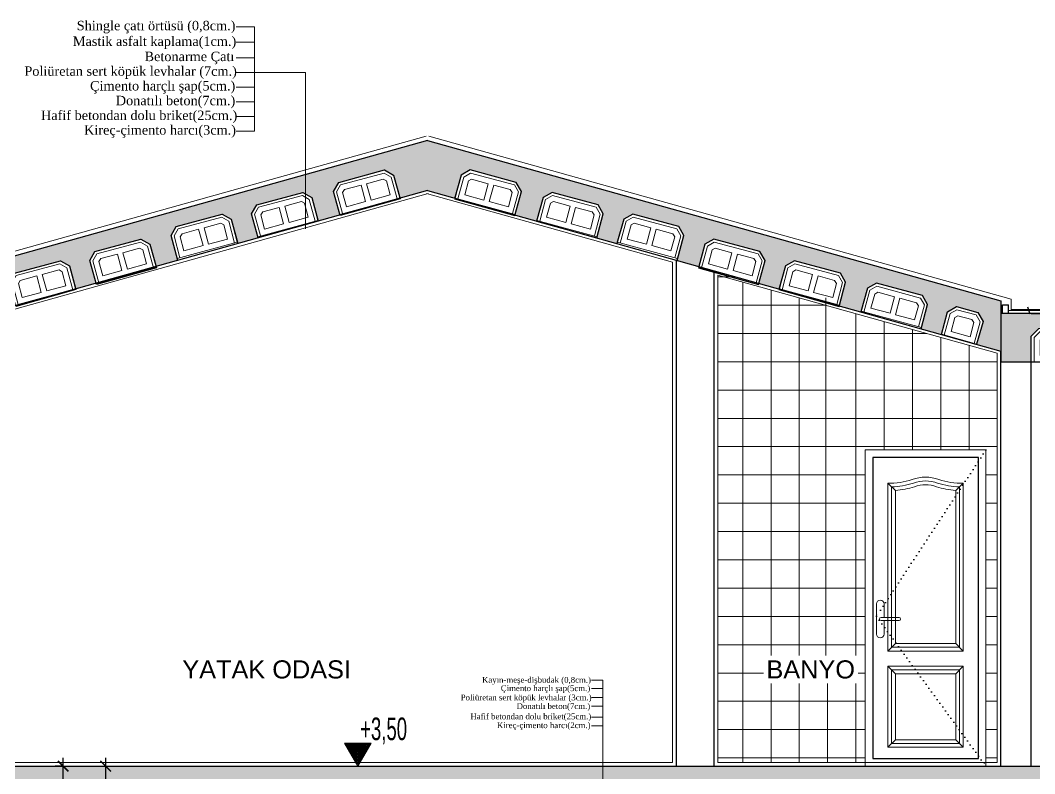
# Model space of a CAD drawing. Extents: x 775040 to 808375, y 4159409 to 4163651.
# Drawn here: x 791480 to 792152, y 4160556 to 4161055 of the extents above; entities that cross this region are included whole.
import ezdxf

# ---------------------------------------------------------------- set-up
doc = ezdxf.new("R2010")
doc.units = 0
doc.header["$MEASUREMENT"] = 0
doc.header["$PDMODE"] = 3
doc.linetypes.add('DOT3', pattern=[0.06, 0, -0.06])
doc.linetypes.add('DUZ', pattern=[500, 500])
doc.layers.get('0').update_dxf_attribs({"linetype": 'DUZ'})
for name, color, linetype, lineweight in [('25yazi', 255, 'Continuous', 15), ('kapı', 3, 'Continuous', 9), ('P-HatchLight', 200, 'Continuous', 5), ('P-Levels', 240, 'Continuous', 20), ('P-Oklar', 31, 'Continuous', 18), ('Z_ duvar', 7, 'Continuous', 30), ('Z_asmolen', 53, 'Continuous', 9), ('Z_g3', 3, 'Continuous', 13), ('Z_g4', 4, 'Continuous', 15), ('Z_iç ölçü dikey', 111, 'Continuous', 25), ('Z_kesit döşeme', 5, 'Continuous', 30), ('Z_kolon tarama', 171, 'Continuous', 5), ('Z_sıva', 241, 'Continuous', 5), ('Z_tarama', 8, 'Continuous', 5), ('Z_yazı', 4, 'Continuous', 20)]:
    doc.layers.add(name, color=color, linetype=linetype, lineweight=lineweight)
for name, color, linetype in [('GÖRÜNÜŞ7', 1, 'Continuous'), ('IZDOT', 3, 'DOT3'), ('kot', 4, 'Continuous')]:
    doc.layers.add(name, color=color, linetype=linetype)
doc.styles.add('50', font='swisscl.ttf', dxfattribs={"height": 50})
doc.styles.add('ARIAL', font='ariblk.ttf', dxfattribs={"height": 1})
doc.styles.add('OLCUIC', font='ROMANS.SHX', dxfattribs={"width": 0.5})
doc.styles.add('ÖLÇÜ', font='times.ttf', dxfattribs={"height": 15})
doc.dimstyles.new('ölçü 50', dxfattribs={"dimtxt": 12.5, "dimasz": 7, "dimexe": 5.3, "dimexo": 5, "dimgap": 2.5, "dimtad": 1, "dimdec": 0, "dimzin": 9, "dimdsep": 46, "dimtxsty": 'OLCUIC', "dimblk1": 'ARCHTICK', "dimblk2": 'ARCHTICK', "dimsah": 1, "dimcen": 0, "dimdle": 5.5, "dimadec": 0, "dimazin": 0, "dimtfac": 1, "dimtdec": 0, "dimtix": 1, "dimtofl": 0, "dimtmove": 1, "dimatfit": 3, "dimldrblk": 'ARCHTICK', "dimfxl": 0, "dimtolj": 1, "dimtzin": 0, "dimarcsym": 0})

# ---------------------------------------------------------------- blocks, each defined once
blk = doc.blocks.new('asbnm')
at = {"layer": 'Z_asmolen'}
for p, q in [((44128.83, -2548.34), (44123.66, -2553.51)), ((44123.66, -2570.34), (44123.66, -2553.51)), ((44129.66, -2550.34), (44125.66, -2554.34)), ((44162.49, -2548.34), (44128.83, -2548.34)), ((44161.66, -2550.34), (44129.66, -2550.34)), ((44161.66, -2550.34), (44165.66, -2554.34)), ((44162.49, -2548.34), (44167.66, -2553.51)), ((44167.66, -2570.34), (44167.66, -2553.51)), ((44187.83, -2548.34), (44182.66, -2553.51)), ((44182.66, -2570.34), (44182.66, -2553.51)), ((44188.66, -2550.34), (44184.66, -2554.34)), ((44221.49, -2548.34), (44187.83, -2548.34)), ((44220.66, -2550.34), (44188.66, -2550.34)), ((44220.66, -2550.34), (44224.66, -2554.34)), ((44221.49, -2548.34), (44226.66, -2553.51)), ((44226.66, -2570.34), (44226.66, -2553.51)), ((44125.66, -2570.34), (44125.66, -2554.34)), ((44131.43, -2554.34), (44129.66, -2556.07)), ((44129.66, -2566.34), (44129.66, -2556.07)), ((44143.66, -2554.34), (44131.43, -2554.34)), ((44143.66, -2554.34), (44143.66, -2566.34)), ((44159.76, -2554.34), (44147.66, -2554.34)), ((44147.66, -2554.34), (44147.66, -2566.34)), ((44159.76, -2554.34), (44161.66, -2556.01)), ((44161.66, -2566.34), (44161.66, -2556.01)), ((44165.66, -2570.34), (44165.66, -2554.34)), ((44184.66, -2570.34), (44184.66, -2554.34)), ((44190.43, -2554.34), (44188.66, -2556.07)), ((44188.66, -2566.34), (44188.66, -2556.07)), ((44202.66, -2554.34), (44190.43, -2554.34)), ((44202.66, -2554.34), (44202.66, -2566.34)), ((44218.76, -2554.34), (44206.66, -2554.34)), ((44206.66, -2554.34), (44206.66, -2566.34)), ((44218.76, -2554.34), (44220.66, -2556.01)), ((44220.66, -2566.34), (44220.66, -2556.01)), ((44224.66, -2570.34), (44224.66, -2554.34)), ((44143.66, -2566.34), (44129.66, -2566.34)), ((44161.66, -2566.34), (44147.66, -2566.34)), ((44202.66, -2566.34), (44188.66, -2566.34)), ((44220.66, -2566.34), (44206.66, -2566.34)), ((44167.66, -2570.34), (44123.66, -2570.34)), ((44226.66, -2570.34), (44182.66, -2570.34))]:
    blk.add_line(p, q, dxfattribs=at)
blk = doc.blocks.new('_ARCHTICK')
at = {"color": 0, "linetype": 'ByBlock', "const_width": 0.15}
blk.add_lwpolyline([(-0.5, -0.5), (0.5, 0.5)], dxfattribs=at)
blk = doc.blocks.new('*D1003')
at = {"layer": 'Defpoints', "color": 0, "linetype": 'Continuous', "transparency": 16777216}
for p in [(791508.57, 4160561.14), (791509.87, 4160561.14), (791509.87, 4160529.14)]:
    blk.add_point(p, dxfattribs=at)
at = {"layer": 'Z_iç ölçü dikey', "color": 0, "linetype": 'Continuous', "lineweight": -2, "transparency": 16777216}
for p, q in [((791508.57, 4160561.14), (791503.27, 4160561.14)), ((791508.57, 4160523.64), (791508.57, 4160566.64)), ((791508.57, 4160529.14), (791503.27, 4160529.14))]:
    blk.add_line(p, q, dxfattribs=at)
at = {"layer": 'Z_iç ölçü dikey', "color": 0, "linetype": 'Continuous', "lineweight": -2, "transparency": 16777216, "xscale": 7, "yscale": 7, "zscale": 7}
for p, rotation in [((791508.57, 4160561.14), 90), ((791508.57, 4160529.14), 270)]:
    blk.add_blockref('_ARCHTICK', p, dxfattribs=dict(at, rotation=rotation))
at = {"layer": 'Z_iç ölçü dikey', "color": 0, "linetype": 'Continuous', "transparency": 16777216, "insert": (791499.82, 4160545.14), "char_height": 12.5, "attachment_point": 5, "rotation": 90, "style": 'OLCUIC'}
blk.add_mtext('\\A1;32', dxfattribs=at)
blk = doc.blocks.new('KOTLAMAGORUNUS KESITTE')
at = {"layer": 'P-HatchLight'}
for points in [[(0.1521, 0.1484), (0.0722, 0.01), (-0.0077, 0.1484)], [(0.1434, 0.1434), (0.0722, 0.02), (0.0009, 0.1434)], [(0.1348, 0.1384), (0.0722, 0.03), (0.0096, 0.1384)], [(0.1261, 0.1334), (0.0722, 0.04), (0.0183, 0.1334)], [(0.1175, 0.1284), (0.0722, 0.05), (0.0269, 0.1284)], [(0.1088, 0.1234), (0.0722, 0.06), (0.0356, 0.1234)], [(0.1001, 0.1184), (0.0722, 0.07), (0.0442, 0.1184)], [(0.0915, 0.1134), (0.0722, 0.08), (0.0529, 0.1134)], [(0.0828, 0.1084), (0.0722, 0.09), (0.0616, 0.1084)], [(0.0742, 0.1034), (0.0722, 0.1), (0.0702, 0.1034)]]:
    blk.add_lwpolyline(points, close=True, dxfattribs=at)
at = {"layer": 'P-Oklar', "color": 2, "ltscale": 0.5}
blk.add_line((0, 0), (0.7795, 0), dxfattribs=at)
blk.add_lwpolyline([(-0.0164, 0.1534), (0.0722, 0), (0.1608, 0.1534)], close=True, dxfattribs=at)
at = {"layer": 'P-Levels', "color": 7, "style": '50', "width": 0.8}
blk.add_attdef('%%P0.00', (-0.0314, 0.1775), '', height=0.15, dxfattribs=at)
blk = doc.blocks.new('*D1283')
at = {"layer": 'Defpoints', "color": 0, "linetype": 'Continuous', "transparency": 16777216}
for p in [(791528.03, 4160561.14), (791528.03, 4160236.14), (791536.66, 4160236.14)]:
    blk.add_point(p, dxfattribs=at)
at = {"layer": 'Z_yazı', "color": 0, "linetype": 'Continuous', "lineweight": -2, "transparency": 16777216}
for p, q in [((791533.03, 4160561.14), (791541.96, 4160561.14)), ((791536.66, 4160566.64), (791536.66, 4160230.64)), ((791533.03, 4160236.14), (791541.96, 4160236.14))]:
    blk.add_line(p, q, dxfattribs=at)
at = {"layer": 'Z_yazı', "color": 0, "linetype": 'Continuous', "lineweight": -2, "transparency": 16777216, "xscale": 7, "yscale": 7, "zscale": 7}
for p, rotation in [((791536.66, 4160561.14), 90), ((791536.66, 4160236.14), 270)]:
    blk.add_blockref('_ARCHTICK', p, dxfattribs=dict(at, rotation=rotation))
at = {"layer": 'Z_yazı', "color": 0, "linetype": 'Continuous', "transparency": 16777216, "insert": (791527.91, 4160398.64), "char_height": 12.5, "attachment_point": 5, "rotation": 90, "style": 'OLCUIC'}
blk.add_mtext('\\A1;325', dxfattribs=at)

msp = doc.modelspace()

# ---------------------------------------------------------------- hatches: boundary and pattern name
at = {"layer": 'Z_kolon tarama'}
h = msp.add_hatch(dxfattribs=at)
h.set_pattern_fill('ANSI33', color=256, scale=15, style=0)
h.paths.add_polyline_path([(791749.87, 4160975.79), (791290.74, 4160847.21), (791296.13, 4160827.96), (791344.87, 4160841.6), (791344.87, 4160791.14), (791369.87, 4160791.14), (791369.87, 4160836.14), (791385.84, 4160840.62), (791381.66, 4160856.06), (791385.08, 4160862.01), (791399.25, 4160865.83), (791405.19, 4160862.42), (791409.45, 4160847.23), (791422.84, 4160850.98), (791418.51, 4160867), (791421.93, 4160872.95), (791452.39, 4160881.18), (791458.34, 4160877.76), (791462.71, 4160862.14), (791477.01, 4160866.15), (791472.78, 4160881.81), (791476.2, 4160887.75), (791506.66, 4160895.99), (791512.6, 4160892.57), (791516.87, 4160877.31), (791530.28, 4160881.06), (791526.18, 4160896.24), (791529.59, 4160902.18), (791560.05, 4160910.42), (791566, 4160907), (791570.14, 4160892.23), (791584.43, 4160896.23), (791579.97, 4160912.74), (791583.39, 4160918.69), (791613.85, 4160926.92), (791619.79, 4160923.5), (791624.3, 4160907.4), (791637.7, 4160911.15), (791633.37, 4160927.17), (791636.78, 4160933.12), (791667.25, 4160941.35), (791673.19, 4160937.93), (791677.57, 4160922.31), (791691.87, 4160926.32), (791687.63, 4160941.98), (791691.05, 4160947.92), (791721.51, 4160956.16), (791727.46, 4160952.74), (791731.73, 4160937.48), (791749.87, 4160942.56), (791768, 4160937.48), (791772.28, 4160952.74), (791778.22, 4160956.16), (791808.68, 4160947.92), (791812.1, 4160941.98), (791807.87, 4160926.32), (791822.17, 4160922.31), (791826.54, 4160937.93), (791832.49, 4160941.35), (791862.95, 4160933.12), (791866.36, 4160927.17), (791862.03, 4160911.15), (791875.43, 4160907.4), (791879.94, 4160923.5), (791885.88, 4160926.92), (791916.35, 4160918.69), (791919.76, 4160912.74), (791915.3, 4160896.23), (791929.6, 4160892.23), (791933.73, 4160907), (791939.68, 4160910.42), (791970.14, 4160902.18), (791973.56, 4160896.24), (791969.46, 4160881.06), (791982.86, 4160877.31), (791987.13, 4160892.57), (791993.08, 4160895.99), (792023.54, 4160887.75), (792026.95, 4160881.81), (792022.72, 4160866.15), (792037.02, 4160862.14), (792041.4, 4160877.76), (792047.34, 4160881.18), (792077.8, 4160872.95), (792081.22, 4160867), (792076.89, 4160850.98), (792090.42, 4160847.19), (792094.48, 4160862.2), (792100.42, 4160865.62), (792114.59, 4160861.79), (792118.01, 4160855.85), (792113.75, 4160840.65), (792113.89, 4160840.62), (792129.87, 4160836.14), (792129.87, 4160861.14), (792129.87, 4160869.37)])
h = msp.add_hatch(dxfattribs=at)
h.set_pattern_fill('ANSI33', color=256, scale=15, style=0)
h.paths.add_polyline_path([(792509.04, 4160851.14), (792542.69, 4160851.14), (792547.87, 4160845.97), (792547.87, 4160829.14), (792562.87, 4160829.14), (792562.87, 4160845.97), (792568.04, 4160851.14), (792601.69, 4160851.14), (792605.93, 4160846.9), (792605.93, 4160861.14), (792129.87, 4160861.14), (792129.87, 4160829.14), (792149.87, 4160829.14), (792149.87, 4160845.97), (792155.04, 4160851.14), (792188.69, 4160851.14), (792193.87, 4160845.97), (792193.87, 4160829.14), (792208.87, 4160829.14), (792208.87, 4160845.97), (792214.04, 4160851.14), (792247.69, 4160851.14), (792252.87, 4160845.97), (792252.87, 4160829.14), (792267.87, 4160829.14), (792267.87, 4160845.97), (792273.04, 4160851.14), (792306.69, 4160851.14), (792311.87, 4160845.97), (792311.87, 4160829.14), (792326.87, 4160829.14), (792326.87, 4160845.97), (792332.04, 4160851.14), (792365.69, 4160851.14), (792370.87, 4160845.97), (792370.87, 4160829.14), (792385.87, 4160829.14), (792385.87, 4160845.97), (792391.04, 4160851.14), (792424.69, 4160851.14), (792429.87, 4160845.97), (792429.87, 4160829.14), (792444.87, 4160829.14), (792444.87, 4160845.97), (792450.04, 4160851.14), (792483.69, 4160851.14), (792488.87, 4160845.97), (792488.87, 4160829.14), (792503.87, 4160829.14), (792503.87, 4160845.97)])
h.paths.add_polyline_path([(793034.87, 4160861.14), (792605.93, 4160861.14), (792605.93, 4160846.9), (792606.87, 4160845.97), (792606.87, 4160829.14), (792621.87, 4160829.14), (792621.87, 4160845.97), (792627.04, 4160851.14), (792660.69, 4160851.14), (792665.87, 4160845.97), (792665.87, 4160829.14), (792680.87, 4160829.14), (792680.87, 4160845.97), (792686.04, 4160851.14), (792719.69, 4160851.14), (792724.87, 4160845.97), (792724.87, 4160829.14), (792739.87, 4160829.14), (792739.87, 4160845.97), (792745.04, 4160851.14), (792778.69, 4160851.14), (792783.87, 4160845.97), (792783.87, 4160829.14), (792798.87, 4160829.14), (792798.87, 4160845.97), (792804.04, 4160851.14), (792837.69, 4160851.14), (792842.87, 4160845.97), (792842.87, 4160829.14), (792857.87, 4160829.14), (792857.87, 4160845.97), (792863.04, 4160851.14), (792896.69, 4160851.14), (792901.87, 4160845.97), (792901.87, 4160829.14), (792916.87, 4160829.14), (792916.87, 4160845.97), (792922.04, 4160851.14), (792955.69, 4160851.14), (792960.87, 4160845.97), (792960.87, 4160829.14), (793034.87, 4160829.14)])
h.paths.add_polyline_path([(792262.15, 4160836.96), (792262.15, 4160853.33), (792243.4, 4160853.33), (792243.4, 4160836.96)], flags=24)
h.paths.add_polyline_path([(792923.98, 4160836.96), (792923.98, 4160853.33), (792905.23, 4160853.33), (792905.23, 4160836.96)], flags=25)
h = msp.add_hatch(dxfattribs=at)
h.set_pattern_fill('ANSI33', color=256, scale=15, style=0)
h.paths.add_polyline_path([(791865.96, 4160561.14), (791344.87, 4160561.14), (791344.87, 4160529.14), (791369.87, 4160529.14), (791369.87, 4160545.97), (791375.04, 4160551.14), (791408.69, 4160551.14), (791413.87, 4160545.97), (791413.87, 4160529.14), (791428.87, 4160529.14), (791428.87, 4160545.97), (791434.04, 4160551.14), (791467.69, 4160551.14), (791472.87, 4160545.97), (791472.87, 4160529.14), (791487.87, 4160529.14), (791487.87, 4160545.97), (791493.04, 4160551.14), (791526.69, 4160551.14), (791531.87, 4160545.97), (791531.87, 4160529.14), (791546.87, 4160529.14), (791546.87, 4160545.97), (791552.04, 4160551.14), (791585.69, 4160551.14), (791590.87, 4160545.97), (791590.87, 4160529.14), (791605.87, 4160529.14), (791605.87, 4160545.97), (791611.04, 4160551.14), (791644.69, 4160551.14), (791649.87, 4160545.97), (791649.87, 4160529.14), (791664.87, 4160529.14), (791664.87, 4160545.97), (791670.04, 4160551.14), (791703.69, 4160551.14), (791708.87, 4160545.97), (791708.87, 4160529.14), (791723.87, 4160529.14), (791723.87, 4160545.97), (791729.04, 4160551.14), (791762.69, 4160551.14), (791767.87, 4160545.97), (791767.87, 4160529.14), (791782.87, 4160529.14), (791782.87, 4160545.97), (791788.04, 4160551.14), (791821.69, 4160551.14), (791826.87, 4160545.97), (791826.87, 4160529.14), (791841.87, 4160529.14), (791841.87, 4160545.97), (791847.04, 4160551.14), (791865.96, 4160551.14)])
h = msp.add_hatch(dxfattribs=at)
h.set_pattern_fill('ANSI33', color=256, scale=15, style=0)
h.paths.add_polyline_path([(792336.31, 4160561.14), (791865.96, 4160561.14), (791865.96, 4160551.14), (791880.69, 4160551.14), (791885.87, 4160545.97), (791885.87, 4160529.14), (791900.87, 4160529.14), (791900.87, 4160545.97), (791906.04, 4160551.14), (791939.69, 4160551.14), (791944.87, 4160545.97), (791944.87, 4160529.14), (791959.87, 4160529.14), (791959.87, 4160545.97), (791965.04, 4160551.14), (791998.69, 4160551.14), (792003.87, 4160545.97), (792003.87, 4160529.14), (792018.87, 4160529.14), (792018.87, 4160545.97), (792024.04, 4160551.14), (792057.69, 4160551.14), (792062.87, 4160545.97), (792062.87, 4160529.14), (792077.87, 4160529.14), (792077.87, 4160545.97), (792083.04, 4160551.14), (792116.69, 4160551.14), (792121.87, 4160545.97), (792121.87, 4160529.14), (792136.87, 4160529.14), (792136.87, 4160545.97), (792142.04, 4160551.14), (792175.69, 4160551.14), (792180.87, 4160545.97), (792180.87, 4160529.14), (792195.87, 4160529.14), (792195.87, 4160545.97), (792201.04, 4160551.14), (792234.69, 4160551.14), (792239.87, 4160545.97), (792239.87, 4160529.14), (792254.87, 4160529.14), (792254.87, 4160545.97), (792260.04, 4160551.14), (792293.69, 4160551.14), (792298.87, 4160545.97), (792298.87, 4160529.14), (792336.31, 4160529.14)])
h.paths.add_polyline_path([(792262.15, 4160536.96), (792262.15, 4160553.33), (792243.4, 4160553.33), (792243.4, 4160536.96)], flags=25)

# ---------------------------------------------------------------- linework, layer by layer
at = {"layer": 'GÖRÜNÜŞ7', "color": 21}
msp.add_lwpolyline([(792114.87, 4160566.14), (792114.87, 4160765.64), (792044.87, 4160765.64), (792044.87, 4160566.14), (792114.87, 4160566.14)], dxfattribs=at)
at = {"layer": 'IZDOT', "ltscale": 50}
msp.add_lwpolyline([(792119.87, 4160770.64), (792047.37, 4160660.48), (792119.87, 4160561.14)], dxfattribs=at)
at = {"layer": 'kapı', "color": 8}
for p, q in [((792054.87, 4160748.62), (792059.87, 4160743.79)), ((792104.87, 4160748.62), (792099.87, 4160743.79)), ((792047.37, 4160668.64), (792047.37, 4160648.64)), ((792052.37, 4160668.64), (792052.37, 4160659.64)), ((792050.37, 4160659.64), (792062.37, 4160659.64)), ((792050.37, 4160657.64), (792062.37, 4160657.64)), ((792052.37, 4160657.64), (792052.37, 4160648.64)), ((792059.87, 4160642.39), (792054.87, 4160637.39)), ((792099.87, 4160642.39), (792104.87, 4160637.39)), ((792059.87, 4160622.39), (792054.87, 4160627.39)), ((792099.87, 4160622.39), (792104.87, 4160627.39)), ((792059.87, 4160578.64), (792054.87, 4160573.64)), ((792099.87, 4160578.64), (792104.87, 4160573.64))]:
    msp.add_line(p, q, dxfattribs=at)
at = {"layer": 'kapı', "color": 4}
msp.add_lwpolyline([(792039.87, 4160561.14), (792119.87, 4160561.14), (792119.87, 4160770.64), (792039.87, 4160770.64), (792039.87, 4160561.14)], close=True, dxfattribs=at)
at = {"layer": 'kapı', "color": 8}
for points in [[(792054.87, 4160637.39), (792104.87, 4160637.39), (792104.87, 4160748.62, -0.080625), (792088.72, 4160751.04, 0.179597), (792071.02, 4160751.05, -0.080569), (792054.87, 4160748.62)], [(792059.87, 4160642.39), (792099.87, 4160642.39), (792099.87, 4160743.79, -0.058444), (792087.07, 4160746.32, 0.18226), (792072.66, 4160746.32, -0.058407), (792059.87, 4160743.79)]]:
    msp.add_lwpolyline(points, format="xyb", close=True, dxfattribs=at)
at = {"layer": 'kapı', "color": 9}
msp.add_lwpolyline([(792057.37, 4160639.89), (792102.37, 4160639.89), (792102.37, 4160746.15, -0.069005), (792087.9, 4160748.68, 0.180835), (792071.84, 4160748.68, -0.06896), (792057.37, 4160746.15)], format="xyb", close=True, dxfattribs=at)
at = {"layer": 'kapı', "color": 8}
msp.add_lwpolyline([(792054.87, 4160627.39), (792054.87, 4160573.64), (792104.87, 4160573.64), (792104.87, 4160627.39), (792054.87, 4160627.39)], dxfattribs=at)
at = {"layer": 'kapı', "color": 9}
msp.add_lwpolyline([(792057.37, 4160624.89), (792057.37, 4160576.14), (792102.37, 4160576.14), (792102.37, 4160624.89)], close=True, dxfattribs=at)
at = {"layer": 'kapı', "color": 8}
msp.add_lwpolyline([(792059.87, 4160622.39), (792059.87, 4160578.64), (792099.87, 4160578.64), (792099.87, 4160622.39)], close=True, dxfattribs=at)
for centre, radius, start, end in [((792049.87, 4160668.64), 2.5, 0, 180), ((792050.37, 4160658.64), 1, 90, 270), ((792062.37, 4160658.64), 1, 270, 90), ((792049.87, 4160648.64), 2.5, 180, 0)]:
    msp.add_arc(centre, radius, start, end, dxfattribs=at)
at = {"layer": 'Z_ duvar', "ltscale": 50}
for p, q in [((791914.87, 4160561.14), (791914.87, 4160896.35)), ((791939.87, 4160561.14), (791939.87, 4160889.35)), ((792129.87, 4160561.14), (792129.87, 4160829.14)), ((792149.87, 4160561.14), (792149.87, 4160829.14))]:
    msp.add_line(p, q, dxfattribs=at)
at = {"layer": 'Z_asmolen'}
for p, q in [((791691.05, 4160947.92), (791721.51, 4160956.16)), ((791692.29, 4160946.32), (791721.25, 4160954.14)), ((791721.25, 4160954.14), (791725.85, 4160951.5)), ((791721.51, 4160956.16), (791727.46, 4160952.74)), ((791729.76, 4160937.02), (791725.85, 4160951.5)), ((791731.57, 4160937.51), (791727.46, 4160952.74)), ((791768.16, 4160937.51), (791772.28, 4160952.74)), ((791769.97, 4160937.02), (791773.88, 4160951.5)), ((791778.22, 4160956.16), (791772.28, 4160952.74)), ((791778.48, 4160954.14), (791773.88, 4160951.5)), ((791808.68, 4160947.92), (791778.22, 4160956.16)), ((791807.44, 4160946.32), (791778.48, 4160954.14)), ((791691.05, 4160947.92), (791687.63, 4160941.98)), ((791692.29, 4160946.32), (791689.65, 4160941.72)), ((791694.99, 4160943.16), (791705.94, 4160946.12)), ((791705.94, 4160946.12), (791708.87, 4160935.26)), ((791709.56, 4160947.1), (791720.62, 4160950.09)), ((791709.56, 4160947.1), (791712.49, 4160936.24)), ((791720.62, 4160950.09), (791722.65, 4160948.96)), ((791725.16, 4160939.66), (791722.65, 4160948.96)), ((791774.57, 4160939.66), (791777.08, 4160948.96)), ((791779.11, 4160950.09), (791777.08, 4160948.96)), ((791790.17, 4160947.1), (791779.11, 4160950.09)), ((791790.17, 4160947.1), (791787.24, 4160936.24)), ((791793.79, 4160946.12), (791790.86, 4160935.26)), ((791804.75, 4160943.16), (791793.79, 4160946.12)), ((791807.44, 4160946.32), (791810.09, 4160941.72)), ((791808.68, 4160947.92), (791812.1, 4160941.98)), ((791691.75, 4160926.75), (791687.63, 4160941.98)), ((791693.56, 4160927.24), (791689.65, 4160941.72)), ((791691.75, 4160926.75), (791731.57, 4160937.51)), ((791694.99, 4160943.16), (791693.68, 4160941.18)), ((791696.2, 4160931.84), (791693.68, 4160941.18)), ((791712.49, 4160936.24), (791725.16, 4160939.66)), ((791807.98, 4160926.75), (791768.16, 4160937.51)), ((791787.24, 4160936.24), (791774.57, 4160939.66)), ((791803.53, 4160931.84), (791806.06, 4160941.18)), ((791804.75, 4160943.16), (791806.06, 4160941.18)), ((791806.17, 4160927.24), (791810.09, 4160941.72)), ((791807.98, 4160926.75), (791812.1, 4160941.98)), ((791696.2, 4160931.84), (791708.87, 4160935.26)), ((791803.53, 4160931.84), (791790.86, 4160935.26)), ((792037.28, 4160862.53), (792041.4, 4160877.76)), ((792047.34, 4160881.18), (792041.4, 4160877.76)), ((792047.6, 4160879.17), (792043, 4160876.53)), ((792077.8, 4160872.95), (792047.34, 4160881.18)), ((792076.56, 4160871.34), (792047.6, 4160879.17)), ((792039.09, 4160862.05), (792043, 4160876.53)), ((792043.69, 4160864.69), (792046.2, 4160873.99)), ((792048.23, 4160875.11), (792046.2, 4160873.99)), ((792059.3, 4160872.12), (792048.23, 4160875.11)), ((792059.3, 4160872.12), (792056.36, 4160861.26)), ((792062.92, 4160871.15), (792059.98, 4160860.28)), ((792073.87, 4160868.19), (792062.92, 4160871.15)), ((792076.56, 4160871.34), (792079.21, 4160866.74)), ((792077.8, 4160872.95), (792081.22, 4160867)), ((792056.36, 4160861.26), (792043.69, 4160864.69)), ((792072.65, 4160856.86), (792075.18, 4160866.21)), ((792073.87, 4160868.19), (792075.18, 4160866.21)), ((792075.29, 4160852.26), (792079.21, 4160866.74)), ((792077.1, 4160851.77), (792081.22, 4160867)), ((792100.42, 4160865.62), (792094.48, 4160862.2)), ((792100.68, 4160863.61), (792096.09, 4160860.97)), ((792114.59, 4160861.79), (792100.42, 4160865.62)), ((792113.35, 4160860.18), (792100.68, 4160863.61)), ((792077.1, 4160851.77), (792037.28, 4160862.53)), ((792072.65, 4160856.86), (792059.98, 4160860.28)), ((792090.42, 4160847.19), (792094.48, 4160862.2)), ((792092.23, 4160846.68), (792096.09, 4160860.97)), ((792096.77, 4160849.13), (792099.28, 4160858.43)), ((792099.28, 4160858.43), (792096.77, 4160849.13)), ((792101.31, 4160859.55), (792099.28, 4160858.43)), ((792110.66, 4160857.03), (792101.31, 4160859.55)), ((792110.66, 4160857.03), (792101.31, 4160859.55)), ((792110.66, 4160857.03), (792111.97, 4160855.05)), ((792113.35, 4160860.18), (792116, 4160855.59)), ((792114.59, 4160861.79), (792118.01, 4160855.85)), ((792109.44, 4160845.7), (792111.97, 4160855.05)), ((792111.97, 4160855.05), (792109.44, 4160845.7)), ((792112.08, 4160841.1), (792116, 4160855.59)), ((792109.44, 4160845.7), (792096.77, 4160849.13)), ((792109.44, 4160845.7), (792096.77, 4160849.13))]:
    msp.add_line(p, q, dxfattribs=at)
at = {"layer": 'Z_g3', "ltscale": 0.8}
for p, q in [((791623.2, 4161050.94), (791635.19, 4161050.94)), ((791635.19, 4161050.94), (791635.19, 4160981.8)), ((791623.2, 4161040.88), (791635.19, 4161040.88)), ((791623.2, 4161030.49), (791635.19, 4161030.49)), ((791623.2, 4161020.75), (791635.19, 4161020.75)), ((791635.19, 4161020.75), (791669.16, 4161020.75)), ((791669.16, 4160917.13), (791669.16, 4161020.75)), ((791623.2, 4161011.01), (791635.19, 4161011.01)), ((791623.2, 4161001.28), (791635.19, 4161001.28)), ((791623.2, 4160991.54), (791635.19, 4160991.54)), ((791623.2, 4160981.8), (791635.19, 4160981.8))]:
    msp.add_line(p, q, dxfattribs=at)
at = {"layer": 'Z_g3'}
for p, q in [((791858.57, 4160618.18), (791865.96, 4160618.18)), ((791858.57, 4160618.18), (791865.96, 4160618.18)), ((791865.96, 4160618.18), (791865.96, 4160525.91)), ((791858.57, 4160612.62), (791865.96, 4160612.62)), ((791858.57, 4160612.62), (791865.96, 4160612.62)), ((791858.57, 4160606.72), (791865.96, 4160606.72)), ((791858.57, 4160600.81), (791865.96, 4160600.81)), ((791858.57, 4160593.62), (791865.96, 4160593.62)), ((791858.57, 4160587.94), (791865.96, 4160587.94))]:
    msp.add_line(p, q, dxfattribs=at)
at = {"layer": 'Z_g3', "linetype": 'Continuous'}
msp.add_line((792633.15, 4160561.14), (790714.42, 4160561.14), dxfattribs=at)
at = {"layer": 'Z_g4', "color": 4, "linetype": 'Continuous'}
msp.add_line((791749.87, 4160942.56), (792129.87, 4160836.14), dxfattribs=at)
at = {"layer": 'Z_iç ölçü dikey', "color": 5, "linetype": 'Continuous'}
for p, q in [((791691.05, 4160947.92), (791721.51, 4160956.16)), ((791721.51, 4160956.16), (791727.46, 4160952.74)), ((791727.46, 4160952.74), (791731.83, 4160937.12)), ((791772.28, 4160952.74), (791767.9, 4160937.12)), ((791778.22, 4160956.16), (791772.28, 4160952.74)), ((791808.68, 4160947.92), (791778.22, 4160956.16)), ((791687.63, 4160941.98), (791691.05, 4160947.92)), ((791812.1, 4160941.98), (791808.68, 4160947.92)), ((791636.78, 4160933.12), (791667.25, 4160941.35)), ((791667.25, 4160941.35), (791673.19, 4160937.93)), ((791673.19, 4160937.93), (791677.57, 4160922.31)), ((791691.96, 4160925.95), (791687.63, 4160941.98)), ((791807.77, 4160925.95), (791812.1, 4160941.98)), ((791826.54, 4160937.93), (791822.17, 4160922.31)), ((791832.49, 4160941.35), (791826.54, 4160937.93)), ((791862.95, 4160933.12), (791832.49, 4160941.35)), ((791633.37, 4160927.17), (791636.78, 4160933.12)), ((791731.83, 4160937.12), (791691.96, 4160925.95)), ((791767.9, 4160937.12), (791807.77, 4160925.95)), ((791866.36, 4160927.17), (791862.95, 4160933.12)), ((791583.39, 4160918.69), (791613.85, 4160926.92)), ((791613.85, 4160926.92), (791619.79, 4160923.5)), ((791637.7, 4160911.15), (791633.37, 4160927.17)), ((791862.03, 4160911.15), (791866.36, 4160927.17)), ((791885.88, 4160926.92), (791879.94, 4160923.5)), ((791916.35, 4160918.69), (791885.88, 4160926.92)), ((791579.97, 4160912.74), (791583.39, 4160918.69)), ((791619.79, 4160923.5), (791624.3, 4160907.4)), ((791677.57, 4160922.31), (791637.7, 4160911.15)), ((791822.17, 4160922.31), (791862.03, 4160911.15)), ((791879.94, 4160923.5), (791875.43, 4160907.4)), ((791919.76, 4160912.74), (791916.35, 4160918.69)), ((791529.59, 4160902.18), (791560.05, 4160910.42)), ((791560.05, 4160910.42), (791566, 4160907)), ((791584.43, 4160896.23), (791579.97, 4160912.74)), ((791915.3, 4160896.23), (791919.76, 4160912.74)), ((791939.68, 4160910.42), (791933.73, 4160907)), ((791970.14, 4160902.18), (791939.68, 4160910.42)), ((791566, 4160907), (791570.37, 4160891.38)), ((791933.73, 4160907), (791929.36, 4160891.38)), ((791526.18, 4160896.24), (791529.59, 4160902.18)), ((791973.56, 4160896.24), (791970.14, 4160902.18)), ((791476.2, 4160887.75), (791506.66, 4160895.99)), ((791506.66, 4160895.99), (791512.6, 4160892.57)), ((791512.6, 4160892.57), (791516.98, 4160876.95)), ((791530.51, 4160880.21), (791526.18, 4160896.24)), ((791570.37, 4160891.38), (791530.51, 4160880.21)), ((791929.36, 4160891.38), (791969.23, 4160880.21)), ((791969.23, 4160880.21), (791973.56, 4160896.24)), ((791987.13, 4160892.57), (791982.76, 4160876.95)), ((791993.08, 4160895.99), (791987.13, 4160892.57)), ((792023.54, 4160887.75), (791993.08, 4160895.99)), ((792026.95, 4160881.81), (792023.54, 4160887.75)), ((791516.98, 4160876.95), (791477.11, 4160865.78)), ((791982.76, 4160876.95), (792022.62, 4160865.78)), ((792022.62, 4160865.78), (792026.95, 4160881.81)), ((792041.4, 4160877.76), (792037.02, 4160862.14)), ((792047.34, 4160881.18), (792041.4, 4160877.76)), ((792077.8, 4160872.95), (792047.34, 4160881.18)), ((792081.22, 4160867), (792077.8, 4160872.95)), ((792076.89, 4160850.98), (792081.22, 4160867)), ((792094.48, 4160862.2), (792100.42, 4160865.62)), ((792100.42, 4160865.62), (792114.59, 4160861.79)), ((792129.87, 4160869.37), (792129.87, 4160861.14)), ((792130.87, 4160861.14), (792130.87, 4160866.89)), ((792130.87, 4160866.89), (792134.87, 4160866.89)), ((792134.87, 4160861.14), (792134.87, 4160866.89)), ((792149.22, 4160860.6), (792147.73, 4160865.38)), ((792037.02, 4160862.14), (792076.89, 4160850.98)), ((792090.42, 4160847.19), (792094.48, 4160862.2)), ((792114.59, 4160861.79), (792118.01, 4160855.85)), ((792149.87, 4160861.14), (792179.87, 4160861.14)), ((792118.01, 4160855.85), (792113.75, 4160840.65)), ((792149.87, 4160845.97), (792155.04, 4160851.14)), ((792113.89, 4160840.62), (792090.42, 4160847.19)), ((792149.87, 4160829.14), (792149.87, 4160845.97))]:
    msp.add_line(p, q, dxfattribs=at)
at = {"layer": 'Z_kesit döşeme', "linetype": 'Continuous'}
for p, q in [((791749.87, 4160975.79), (791290.74, 4160847.21)), ((791749.87, 4160975.79), (792129.87, 4160869.37)), ((791749.87, 4160942.56), (791369.87, 4160836.14)), ((791749.87, 4160942.56), (792129.87, 4160836.14)), ((792129.87, 4160829.14), (792129.87, 4160836.14))]:
    msp.add_line(p, q, dxfattribs=at)
for points in [[(793034.87, 4160861.14), (792129.87, 4160861.14), (792129.87, 4160829.14), (793034.87, 4160829.14)], [(792336.31, 4160529.14), (791344.87, 4160529.14), (791344.87, 4160561.14), (792336.31, 4160561.14)]]:
    msp.add_lwpolyline(points, close=True, dxfattribs=at)
at = {"layer": 'Z_sıva', "linetype": 'Continuous'}
for p, q in [((791749.06, 4160978.68), (791287.04, 4160849.29)), ((791750.68, 4160978.68), (792136.7, 4160870.57)), ((791750.41, 4160940.63), (791371.87, 4160834.63)), ((791749.33, 4160940.63), (791912.32, 4160894.99)), ((791912.32, 4160894.99), (791912.32, 4160563.64)), ((791942.37, 4160886.57), (791942.37, 4160563.64)), ((791942.37, 4160886.57), (792127.37, 4160834.77)), ((792136.7, 4160863.14), (792136.7, 4160870.57)), ((792134.87, 4160866.89), (792134.87, 4160861.14)), ((792136.7, 4160863.82), (792177.87, 4160863.82)), ((792134.87, 4160863.14), (792179.87, 4160863.14)), ((792127.37, 4160829.14), (792127.37, 4160834.77)), ((792127.37, 4160563.64), (792127.37, 4160829.14)), ((791912.32, 4160563.64), (791371.87, 4160563.64)), ((791942.37, 4160563.64), (792127.37, 4160563.64))]:
    msp.add_line(p, q, dxfattribs=at)
at = {"layer": 'Z_tarama'}
for p, q in [((791954.16, 4160885.35), (791942.37, 4160885.35)), ((791958.74, 4160563.64), (791958.74, 4160881.99)), ((791977.49, 4160634.39), (791977.49, 4160876.74)), ((791996.24, 4160634.39), (791996.24, 4160871.49)), ((792013.86, 4160634.39), (792013.86, 4160871.49)), ((792013.7, 4160866.6), (791942.37, 4160866.6)), ((792033.74, 4160634.39), (792033.74, 4160860.99)), ((792052.49, 4160770.64), (792052.49, 4160855.73)), ((792071.24, 4160770.64), (792071.24, 4160850.48)), ((792014.87, 4160847.85), (791942.37, 4160847.85)), ((792080.65, 4160847.85), (792014.87, 4160847.85)), ((792089.99, 4160770.64), (792089.99, 4160845.23)), ((792108.74, 4160770.64), (792108.74, 4160839.98)), ((792014.87, 4160829.1), (791942.37, 4160829.1)), ((792127.37, 4160829.1), (792014.87, 4160829.1)), ((792014.87, 4160810.35), (791942.37, 4160810.35)), ((792127.37, 4160810.35), (792014.87, 4160810.35)), ((792014.87, 4160791.6), (791942.37, 4160791.6)), ((792127.37, 4160791.6), (792014.87, 4160791.6)), ((792014.87, 4160772.85), (791942.37, 4160772.85)), ((792127.37, 4160772.85), (792014.87, 4160772.85)), ((792014.87, 4160754.1), (791942.37, 4160754.1)), ((792039.87, 4160754.1), (792014.87, 4160754.1)), ((792127.37, 4160754.1), (792119.87, 4160754.1)), ((792014.87, 4160735.35), (791942.37, 4160735.35)), ((792039.87, 4160735.35), (792014.87, 4160735.35)), ((792127.37, 4160735.35), (792119.87, 4160735.35)), ((792014.87, 4160716.6), (791942.37, 4160716.6)), ((792039.87, 4160716.6), (792014.87, 4160716.6)), ((792127.37, 4160716.6), (792119.87, 4160716.6)), ((792014.87, 4160697.85), (791942.37, 4160697.85)), ((792039.87, 4160697.85), (792014.87, 4160697.85)), ((792127.37, 4160697.85), (792119.87, 4160697.85)), ((792014.87, 4160679.1), (791942.37, 4160679.1)), ((792039.87, 4160679.1), (792014.87, 4160679.1)), ((792127.37, 4160679.1), (792119.87, 4160679.1)), ((792014.87, 4160660.35), (791942.37, 4160660.35)), ((792039.87, 4160660.35), (792014.87, 4160660.35)), ((792127.37, 4160660.35), (792119.87, 4160660.35)), ((792014.87, 4160641.6), (791942.37, 4160641.6)), ((792039.87, 4160641.6), (792014.87, 4160641.6)), ((792127.37, 4160641.6), (792119.87, 4160641.6)), ((791972.43, 4160622.85), (791942.37, 4160622.85)), ((792039.87, 4160622.85), (792035.14, 4160622.85)), ((792127.37, 4160622.85), (792119.87, 4160622.85)), ((791977.49, 4160563.64), (791977.49, 4160615.97)), ((791996.24, 4160563.64), (791996.24, 4160615.97)), ((792014.99, 4160563.64), (792014.99, 4160615.97)), ((792033.74, 4160563.64), (792033.74, 4160615.97)), ((792014.87, 4160604.1), (791942.37, 4160604.1)), ((792039.87, 4160604.1), (792014.87, 4160604.1)), ((792127.37, 4160604.1), (792119.87, 4160604.1)), ((792014.87, 4160585.35), (791942.37, 4160585.35)), ((792039.87, 4160585.35), (792014.87, 4160585.35)), ((792127.37, 4160585.35), (792119.87, 4160585.35)), ((792014.87, 4160566.6), (791942.37, 4160566.6)), ((792039.87, 4160566.6), (792014.87, 4160566.6)), ((792127.37, 4160566.6), (792119.87, 4160566.6))]:
    msp.add_line(p, q, dxfattribs=at)

# ---------------------------------------------------------------- block references
at = {"layer": 'kapı'}
for p, xscale, yscale, zscale, rotation in [((830982.34, 4174039.9), -0.9374999999999998, 0.9374999999999999, 0.9375, 15.1214158906692), ((752517.39, 4174039.9), 0.9374999999999998, 0.9374999999999998, 0.9374999999999998, 344.8785841093309), ((830875.15, 4174008.97), -0.9374999999999998, 0.9374999999999999, 0.9375, 15.1214158906692), ((752624.58, 4174008.97), 0.9374999999999998, 0.9374999999999998, 0.9374999999999998, 344.8785841093309)]:
    msp.add_blockref('asbnm', p, dxfattribs=dict(at, xscale=xscale, yscale=yscale, zscale=zscale, rotation=rotation))
at = {"layer": 'kapı', "xscale": -1}
msp.add_blockref('asbnm', (836376.52, 4163399.48), dxfattribs=at)
at = {"layer": 'kot'}
ref = msp.add_blockref('KOTLAMAGORUNUS KESITTE', (791696.48, 4160561.14), dxfattribs=dict(at, xscale=100, yscale=100, zscale=100))
ref.add_attrib('%%P0.00', '+3,50', (791705.24, 4160578.37), dxfattribs={"layer": '25yazi', "height": 15, "style": '50', "width": 0.8})

# ---------------------------------------------------------------- texts
at = {"layer": 'Z_g3', "ltscale": 0.8, "style": 'ÖLÇÜ'}
for s, height, p in [('Shingle çatı örtüsü (0,8cm.)', 6.25, (791517.53, 4161048.74)), ('Mastik asfalt kaplama(1cm.)', 6.25, (791514.93, 4161038.37)), ('Betonarme Çatı', 6.25, (791562.44, 4161028.29)), ('Poliüretan sert köpük levhalar (7cm.)', 6.25, (791482.82, 4161018.57)), ('Çimento harçlı şap(5cm.)', 6.25, (791526.33, 4161008.83)), ('Donatılı beton(7cm.)', 6.25, (791543.37, 4160999.08)), ('Hafif betondan dolu briket(25cm.)', 6.25, (791493.83, 4160989.28)), ('Kireç-çimento harcı(3cm.)', 6.25, (791522.38, 4160979.56)), ('Kayın-meşe-dişbudak (0,8cm.)', 3.85, (791786.03, 4160616.39)), ('Çimento harçlı şap(5cm.)', 3.85, (791798.47, 4160610.87)), ('Poliüretan sert köpük levhalar (3cm.)', 3.85, (791771.9, 4160604.76)), ('Donatılı beton(7cm.)', 3.85, (791808.93, 4160599)), ('Hafif betondan dolu briket(25cm.)', 3.85, (791778.3, 4160592.23)), ('Kireç-çimento harcı(2cm.)', 3.85, (791795.94, 4160586.33))]:
    msp.add_text(s, height=height, dxfattribs=at).set_placement(p)
at = {"layer": 'Z_yazı', "linetype": 'Continuous', "char_height": 12, "width": 299.1378, "attachment_point": 5, "style": 'ARIAL'}
for s, insert in [('{\\fArial|b0|i0|c162|p34;YATAK ODASI}', (791643.33, 4160625.18)), ('{\\fArial|b0|i0|c162|p34;BANYO}', (792003.79, 4160625.18))]:
    msp.add_mtext(s, dxfattribs=dict(at, insert=insert))

# ---------------------------------------------------------------- dimensions: what is measured, and where the dimension line sits
at = {"layer": 'Z_iç ölçü dikey', "linetype": 'Continuous'}
dim = msp.add_linear_dim(base=(791508.57, 4160561.14), p1=(791509.87, 4160529.14), p2=(791509.87, 4160561.14), angle=90, dimstyle='ölçü 50', override={"dimfxl": 8}, dxfattribs=at)
dim.commit()
dim.dimension.update_dxf_attribs({"geometry": '*D1003', "text_midpoint": (791499.82, 4160545.14)})
at = {"layer": 'Z_yazı', "color": 5, "linetype": 'Continuous'}
dim = msp.add_linear_dim(base=(791536.66, 4160236.14), p1=(791528.03, 4160561.14), p2=(791528.03, 4160236.14), angle=90, dimstyle='ölçü 50', override={"dimfxl": 30}, dxfattribs=at)
dim.commit()
dim.dimension.update_dxf_attribs({"geometry": '*D1283', "text_midpoint": (791527.91, 4160398.64)})

doc.saveas('drawing.dxf')
